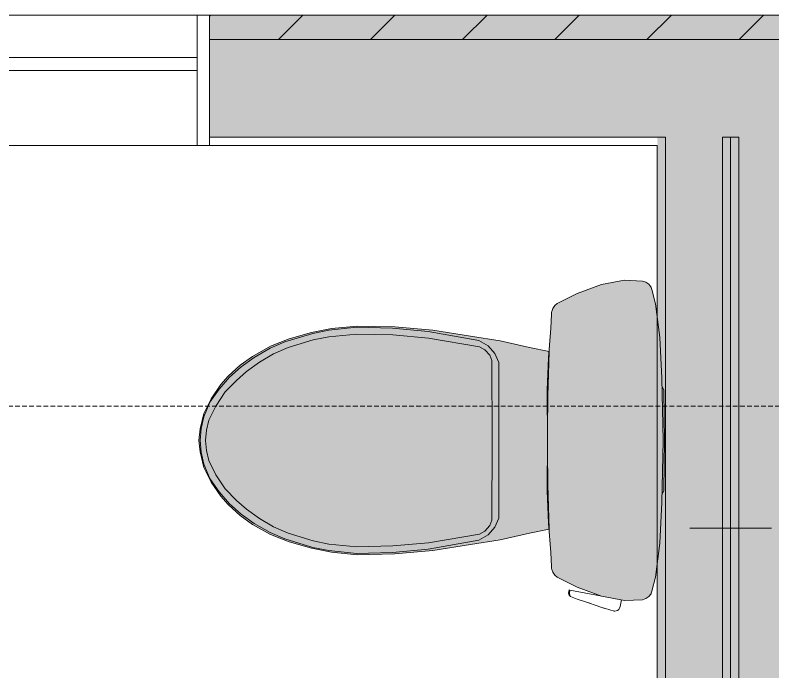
# Model space of a CAD drawing. Header units: inches. Extents: x 99 to 15695, y -7208 to 2559.
# Drawn here: x 8591.19 to 8637.71, y -4439.32 to -4399 of the extents above; entities that cross this region are included whole.
import ezdxf

# ---------------------------------------------------------------- set-up
doc = ezdxf.new("R2010")
doc.units = ezdxf.units.IN
doc.header["$LTSCALE"] = 96
doc.header["$MEASUREMENT"] = 0
doc.linetypes.add('Dash', pattern=[0.22499999999999998, 0.15, -0.075])
doc.layers.add('CAD_  Default', color=7, linetype='Continuous', lineweight=18, true_color=0x000000)
doc.layers.add('Hatch', color=7, linetype='Continuous', lineweight=0, true_color=0x919191)
for name, color, linetype, lineweight in [('Doors', 5, 'Continuous', 5), ('Fixtures_ Interior', 231, 'Continuous', 0), ('Walls_  Normal', 6, 'Continuous', 13), ('Windows', 5, 'Continuous', 5)]:
    doc.layers.add(name, color=color, linetype=linetype, lineweight=lineweight)

# ---------------------------------------------------------------- blocks, each defined once
blk = doc.blocks.new('ADA Toilet')
at = {"layer": 'Fixtures_ Interior', "true_color": 0xffffff, "transparency": 33554687}
h = blk.add_hatch(color=7, dxfattribs=at)
h.dxf.hatch_style = 1
h.paths.add_polyline_path([(-2.364054101943969, 6.809740046024321), (-2.347391843795776, 6.857466662883757), (-2.314676544189453, 6.905904446363448), (-2.277592567443847, 6.936384447574614), (-2.273655550003051, 6.939356256246567), (-2.263622489929199, 6.94336945605278), (-2.234234748840331, 6.953656467437742), (-2.016709266662597, 7.008012448906897), (-1.49824442577362, 7.073620650529862), (-0.872820149421692, 7.106208853363992), (0.08153402519226005, 7.124090453267097), (1.035888199806213, 7.106208853363992), (1.661312476158141, 7.073620650529862), (2.179777317047118, 7.008012448906897), (2.397302799224854, 6.953656467437742), (2.42669054031372, 6.94336945605278), (2.436723600387572, 6.939356256246567), (2.440660617828369, 6.936384447574614), (2.477744594573974, 6.905904446363448), (2.510459894180297, 6.857466662883757), (2.527122152328491, 6.809740046024321), (2.539796766281128, 6.531864080905913), (2.474595077514647, 6.176568846702574), (2.334793533325195, 5.805805019378661), (2.182139333724975, 5.497753812789916), (2.151176834106445, 5.463082842826842), (2.105761607170104, 5.431815492630004), (2.061972007751465, 5.415686511039733), (2.057628643989562, 5.41469589805603), (2.047036872863768, 5.41360366821289), (2.016429850578307, 5.41111447906494), (1.803806443214415, 5.399836824417113), (1.349756032943725, 5.366588248252867), (0.8539734315872184, 5.347208011627196), (0.0815340251922601, 5.35147519302368), (-0.6909053812026974, 5.347208011627196), (-1.186687982559204, 5.366588248252867), (-1.640738392829895, 5.399836824417113), (-1.853361800193787, 5.41111447906494), (-1.883968822479247, 5.41360366821289), (-1.894560593605041, 5.41469589805603), (-1.898903957366943, 5.415686511039733), (-1.942693556785584, 5.431815492630004), (-1.988108783721924, 5.463082842826842), (-2.019071283340454, 5.497753812789916), (-2.171725482940674, 5.805805019378661), (-2.311527027130126, 6.176568846702574), (-2.376728715896606, 6.531864080905913)])
h = blk.add_hatch(color=7, dxfattribs=at)
h.dxf.hatch_style = 1
edge = h.paths.add_edge_path()
edge.add_line((-1.281121208795608, 5.373503274082456), (-1.343532938957214, 5.076291650772093))
edge.add_line((-1.343532938957214, 5.076291650772093), (-1.444472635269165, 4.621733156204223))
edge.add_line((-1.444472635269165, 4.621733156204223), (-1.516303764343262, 4.167174903869628))
edge.add_line((-1.516303764343262, 4.167174903869628), (-1.610588585853576, 3.588080163955688))
edge.add_line((-1.610588585853576, 3.588080163955688), (-1.659915395736694, 3.008985424041748))
edge.add_line((-1.659915395736694, 3.008985424041748), (-1.672920173645019, 2.429890926361083))
edge.add_line((-1.672920173645019, 2.429890926361083), (-1.634108952522278, 2.035581661224366))
edge.add_line((-1.634108952522278, 2.035581661224366), (-1.574545969963074, 1.7259808883667))
edge.add_line((-1.574545969963074, 1.7259808883667), (-1.475663803100586, 1.386078186035157))
edge.add_line((-1.475663803100586, 1.386078186035157), (-1.364005405426026, 1.099007045745849))
edge.add_line((-1.364005405426026, 1.099007045745849), (-1.208201809883118, 0.8209789581298835))
edge.add_line((-1.208201809883118, 0.8209789581298835), (-1.073556322097778, 0.6349239387512206))
edge.add_line((-1.073556322097778, 0.6349239387512206), (-0.904671766281128, 0.4473447875976562))
edge.add_line((-0.904671766281128, 0.4473447875976562), (-0.7739633564949037, 0.3346956558227538))
edge.add_line((-0.7739633564949037, 0.3346956558227538), (-0.5585205960273744, 0.1853690147399911))
edge.add_line((-0.5585205960273744, 0.1853690147399911), (-0.3322065877914425, 0.07721621704101651))
edge.add_line((-0.3322065877914425, 0.07721621704101651), (-0.09646917521953643, 0.02047258758544922))
edge.add_line((-0.09646917521953643, 0.02047258758544921), (0.0815340251922601, 0))
edge.add_line((0.0815340251922601, 0), (0.2595372256040576, 0.02047258758544921))
edge.add_line((0.2595372256040576, 0.02047258758544921), (0.4952746381759645, 0.07721621704101651))
edge.add_line((0.4952746381759645, 0.07721621704101651), (0.7215886464118949, 0.1853690147399911))
edge.add_line((0.7215886464118949, 0.1853690147399911), (0.9370314068794251, 0.3346956558227538))
edge.add_line((0.9370314068794251, 0.3346956558227538), (1.067739816665648, 0.4473447875976562))
edge.add_line((1.067739816665648, 0.4473447875976562), (1.2366243724823, 0.6349239387512206))
edge.add_line((1.2366243724823, 0.6349239387512206), (1.371269860267639, 0.8209789581298835))
edge.add_line((1.371269860267639, 0.8209789581298835), (1.527073455810546, 1.099007045745849))
edge.add_line((1.527073455810546, 1.099007045745849), (1.638731853485107, 1.386078186035157))
edge.add_line((1.638731853485107, 1.386078186035157), (1.737614020347594, 1.7259808883667))
edge.add_line((1.737614020347594, 1.7259808883667), (1.797177002906799, 2.035581661224366))
edge.add_line((1.797177002906799, 2.035581661224366), (1.835988224029541, 2.429890926361083))
edge.add_line((1.835988224029541, 2.429890926361083), (1.822983446121216, 3.008985424041748))
edge.add_line((1.822983446121216, 3.008985424041748), (1.773656636238098, 3.588080163955688))
edge.add_line((1.773656636238098, 3.588080163955688), (1.679371814727782, 4.167174903869628))
edge.add_line((1.679371814727782, 4.167174903869628), (1.607540685653686, 4.621733156204223))
edge.add_line((1.607540685653686, 4.621733156204223), (1.506600989341736, 5.076291650772093))
edge.add_line((1.506600989341736, 5.076291650772093), (1.44418925918013, 5.373503274082456))
edge.add_arc((0.08153402519226094, 45.4302420428841), 40.07990955676836, 268.0516562162248, 271.9483437837752, ccw=False)
at = {"layer": 'Fixtures_ Interior', "color": 17, "true_color": 0x804040, "transparency": 33554687}
blk.add_line((-2.216810424804687, 5.69465470600128), (-2.3040928711257, 6.156852001500676), dxfattribs=at)
for points in [[(-2.364054101943969, 6.809740046024321), (-2.347391843795776, 6.857466662883757), (-2.314676544189453, 6.905904446363448), (-2.277592567443847, 6.936384447574614), (-2.273655550003051, 6.939356256246567), (-2.263622489929199, 6.94336945605278), (-2.234234748840331, 6.953656467437742), (-2.016709266662597, 7.008012448906897), (-1.49824442577362, 7.073620650529862), (-0.872820149421692, 7.106208853363992), (0.08153402519226005, 7.124090453267097), (1.035888199806213, 7.106208853363992), (1.661312476158141, 7.073620650529862), (2.179777317047118, 7.008012448906897), (2.397302799224854, 6.953656467437742), (2.42669054031372, 6.94336945605278), (2.436723600387572, 6.939356256246567), (2.440660617828369, 6.936384447574614), (2.477744594573974, 6.905904446363448), (2.510459894180297, 6.857466662883757), (2.527122152328491, 6.809740046024321), (2.539796766281128, 6.531864080905913), (2.474595077514647, 6.176568846702574), (2.334793533325195, 5.805805019378661), (2.182139333724975, 5.497753812789916), (2.151176834106445, 5.463082842826842), (2.105761607170104, 5.431815492630004), (2.061972007751465, 5.415686511039733), (2.057628643989562, 5.41469589805603), (2.047036872863768, 5.41360366821289), (2.016429850578307, 5.41111447906494), (1.803806443214415, 5.399836824417113), (1.349756032943725, 5.366588248252867), (0.8539734315872184, 5.347208011627196), (0.0815340251922601, 5.35147519302368), (-0.6909053812026974, 5.347208011627196), (-1.186687982559204, 5.366588248252867), (-1.640738392829895, 5.399836824417113), (-1.853361800193787, 5.41111447906494), (-1.883968822479247, 5.41360366821289), (-1.894560593605041, 5.41469589805603), (-1.898903957366943, 5.415686511039733), (-1.942693556785584, 5.431815492630004), (-1.988108783721924, 5.463082842826842), (-2.019071283340454, 5.497753812789916), (-2.171725482940674, 5.805805019378661), (-2.311527027130126, 6.176568846702574), (-2.376728715896606, 6.531864080905913)], [(-0.7060183758735653, 0.308559169769287), (-0.8906255669593811, 0.4712207527160653), (-1.04830883216858, 0.6463791503906258), (-1.192682408332824, 0.8459217185974119), (-1.333169714927674, 1.091336486816406), (-1.43040094089508, 1.317396331787109), (-1.560576013565063, 1.749882045745849), (-1.609572538375855, 1.991588706970215), (-1.655749831199646, 2.418867374420167), (-1.641678136825562, 2.969285327911376), (-1.588795342445373, 3.519678089141845), (-1.450314575195312, 4.295952896118163), (-1.36718035697937, 4.438395994186401), (-1.25138182926178, 4.543424951553344), (-1.113027992248535, 4.602327606201171), (1.276096042633057, 4.602327606201171), (1.414449879646299, 4.543424951553344), (1.53024840736389, 4.438395994186401), (1.613382625579834, 4.295952896118163), (1.751863392829895, 3.519678089141845), (1.804746187210082, 2.969285327911376), (1.818817881584167, 2.418867374420167), (1.772640588760375, 1.991588706970215), (1.723644063949584, 1.749882045745849), (1.593468991279601, 1.317396331787109), (1.496237765312194, 1.091336486816406), (1.355750458717345, 0.8459217185974119), (1.2113768825531, 0.6463791503906258), (1.053693617343902, 0.4712207527160653), (0.8690864262580863, 0.308559169769287), (0.6688074083328239, 0.1695448837280273), (0.4452620356082918, 0.07655588912963866), (0.2633980304002755, 0.03566158294677733), (0.0815340251922601, 0.01775473022460937), (-0.1003299800157544, 0.03566158294677733), (-0.2821939852237707, 0.07655588912963866), (-0.5057393579483037, 0.1695448837280273)]]:
    blk.add_lwpolyline(points, close=True, dxfattribs=at)
for points in [[(0.9012120554687529, 7.108732261333059), (0.8577072153091422, 7.137095253884793), (0.8378698239326469, 7.137400051474572), (0.08153402519226005, 7.14811885124445), (-0.6748017735481259, 7.137400051474572), (-0.6946391649246216, 7.137095253884793), (-0.7381440050842311, 7.108732261333059)], [(-2.367994570386471, 6.484270217414072), (-2.467178136825561, 6.465519232749938), (-2.513710906982421, 6.442405272960661), (-2.529636775970459, 6.426327039241789), (-2.539796766281127, 6.383909025192259), (-2.537637741088867, 6.374866638660431), (-2.520035617828368, 6.307912271022795), (-2.499715637207031, 6.239789430618285), (-2.47672866821289, 6.169101279258727), (-2.496565877914429, 6.229731057167052)], [(-2.53724591597569, 6.373376227402139), (-2.535275482177733, 6.365240046024321), (-2.532951719574078, 6.357042106777784)], [(-2.410231273651123, 5.977077268600462), (-2.451887403488159, 6.096685883522032), (-2.47672866821289, 6.169101279258727)], [(-2.29311196899414, 5.692673480033873), (-2.266619884490966, 5.685231225967406), (-2.216810424804687, 5.69465470600128), (-2.214371862411499, 5.681700675964356), (-2.264130695343017, 5.672302630424499), (-2.291816505432128, 5.683707215309142), (-2.315616409301757, 5.704916313171386), (-2.35498634147644, 5.803290395736693), (-2.422686128937075, 6.012839303999078)]]:
    blk.add_lwpolyline(points, dxfattribs=at)
blk.add_lwpolyline([(-1.281121208795608, 5.373503274082456), (-1.343532938957214, 5.076291650772093), (-1.444472635269165, 4.621733156204223), (-1.516303764343262, 4.167174903869628), (-1.610588585853576, 3.588080163955688), (-1.659915395736694, 3.008985424041748), (-1.672920173645019, 2.429890926361083), (-1.634108952522278, 2.035581661224366), (-1.574545969963074, 1.7259808883667), (-1.475663803100586, 1.386078186035157), (-1.364005405426026, 1.099007045745849), (-1.208201809883118, 0.8209789581298835), (-1.073556322097778, 0.6349239387512206), (-0.904671766281128, 0.4473447875976562), (-0.7739633564949037, 0.3346956558227538), (-0.5585205960273744, 0.1853690147399911), (-0.3322065877914425, 0.07721621704101651), (-0.09646917521953643, 0.02047258758544921), (0.0815340251922601, 0), (0.2595372256040576, 0.02047258758544921), (0.4952746381759645, 0.07721621704101651), (0.7215886464118949, 0.1853690147399911), (0.9370314068794251, 0.3346956558227538), (1.067739816665648, 0.4473447875976562), (1.2366243724823, 0.6349239387512206), (1.371269860267639, 0.8209789581298835), (1.527073455810546, 1.099007045745849), (1.638731853485107, 1.386078186035157), (1.737614020347594, 1.7259808883667), (1.797177002906799, 2.035581661224366), (1.835988224029541, 2.429890926361083), (1.822983446121216, 3.008985424041748), (1.773656636238098, 3.588080163955688), (1.679371814727782, 4.167174903869628), (1.607540685653686, 4.621733156204223), (1.506600989341736, 5.076291650772093), (1.44418925918013, 5.373503274082456, -0.01700414557459191)], format="xyb", close=True, dxfattribs=at)
at = {"layer": 'Fixtures_ Interior', "transparency": 33554687}
for points in [[(1.518920004844664, 4.306519353866577), (1.473809628486632, 4.389729633331298), (1.389430815696716, 4.466336149215699), (1.308328571319579, 4.497882915496826), (0.08153402519226005, 4.498517808914183), (-1.145260520935058, 4.497882915496826), (-1.226362765312195, 4.466336149215699), (-1.310716143608094, 4.389729633331298), (-1.355851954460144, 4.306519353866577)], [(1.519427968025207, 4.303852365493774), (1.652549445152282, 3.526002557754516), (1.701419039726257, 2.974035037994384), (1.713280839920042, 2.422042568206788), (1.672513827323913, 1.993239768981934), (1.624177630424499, 1.751863513946534), (1.506347007751465, 1.371777702331544), (1.408226785659789, 1.146175193786622), (1.282928595542907, 0.9274303092956551), (1.13858045387268, 0.7280655403137215), (1.002639623641967, 0.5771387062072761), (0.8261096405982972, 0.4042408294677742), (0.6076696066856376, 0.2574038619995126), (0.3922776243686678, 0.1534668922424316), (0.2369058247804644, 0.116636775970459), (0.0815340251922601, 0.1010156364440927), (-0.07383777439594329, 0.116636775970459), (-0.2292095739841467, 0.1534668922424316), (-0.4446015563011175, 0.2574038619995126), (-0.6630415902137753, 0.4042408294677742), (-0.8395715732574468, 0.5771387062072761), (-0.9755124034881592, 0.7280655403137215), (-1.119860545158386, 0.9274303092956551), (-1.245158735275269, 1.146175193786622), (-1.343278957366943, 1.371777702331544), (-1.461109580039978, 1.751863513946534), (-1.509445776939392, 1.993239768981934), (-1.550212789535522, 2.422042568206788), (-1.538350989341736, 2.974035037994384), (-1.48950682926178, 3.526002557754516), (-1.356359917640686, 4.303852365493774)]]:
    blk.add_lwpolyline(points, dxfattribs=at)

msp = doc.modelspace()

# ---------------------------------------------------------------- linework, layer by layer
at = {"layer": 'CAD_  Default', "transparency": 33554687}
for p, q in [((8632.616091057205, -4430.499997086246), (8637.616091057205, -4430.499997086246)), ((8637.616091057205, -4430.499997086246), (8632.616091057205, -4430.499997086246)), ((8637.616091057205, -4430.499997086246), (8632.616091057205, -4430.499997086246)), ((8632.616091057205, -4430.499997086246), (8637.616091057205, -4430.499997086246))]:
    msp.add_line(p, q, dxfattribs=at)
at = {"layer": 'Doors', "linetype": 'Dash', "ltscale": 0.02, "transparency": 33554687}
msp.add_line((7915.116091057205, -4422.999997086246), (9355.116091057203, -4422.999997086246), dxfattribs=at)
at = {"layer": 'Hatch', "color": 1, "transparency": 33554687}
for p, q in [((8603.116091057205, -4399.078207573049), (8603.194301544008, -4398.999997086245)), ((8607.351155793502, -4400.499997086245), (8608.851155793502, -4398.999997086245)), ((8613.008010042993, -4400.499997086245), (8614.508010042993, -4398.999997086245)), ((8618.664864292487, -4400.499997086245), (8620.164864292487, -4398.999997086245)), ((8624.321718541978, -4400.499997086245), (8625.821718541978, -4398.999997086245)), ((8629.978572791471, -4400.499997086245), (8631.478572791471, -4398.999997086245)), ((8635.635427040963, -4400.499997086245), (8637.135427040963, -4398.999997086245))]:
    msp.add_line(p, q, dxfattribs=at)
at = {"layer": 'Walls_  Normal', "transparency": 33554687}
for p, q in [((8603.116091057205, -4398.999997086245), (8667.116091057205, -4398.999997086245)), ((8603.116091057205, -4398.999997086245), (8603.116091057205, -4406.999997086245)), ((8603.116091057205, -4400.499997086245), (8667.116091057205, -4400.499997086245)), ((8603.116091057205, -4400.499997086245), (8603.116091057205, -4406.499997086245)), ((8603.116091057205, -4406.499997086245), (8631.116091057205, -4406.499997086245)), ((8631.116091057205, -4406.499997086245), (8631.116091057205, -4479.499997086246)), ((8635.116091057205, -4406.499997086245), (8634.616091057205, -4406.499997086245)), ((8634.616091057205, -4406.499997086245), (8634.616091057205, -4775.499997086246)), ((8634.616091057205, -4406.499997086245), (8635.616091057205, -4406.499997086245)), ((8635.616091057205, -4406.499997086245), (8635.116091057205, -4406.499997086245)), ((8635.116091057205, -4406.499997086245), (8635.116091057205, -4775.499997086246)), ((8635.616091057205, -4406.499997086245), (8635.616091057205, -4775.499997086246)), ((8603.116091057205, -4406.999997086245), (8630.616091057205, -4406.999997086245)), ((8630.616091057205, -4406.999997086245), (8630.616091057205, -4478.999997086246))]:
    msp.add_line(p, q, dxfattribs=at)
at = {"layer": 'Walls_  Normal', "color": 252, "true_color": 0x949494, "transparency": 33554687}
for points in [[(8603.116091057205, -4398.999997086245), (8667.116091057205, -4398.999997086245), (8603.116091057205, -4400.499997086245), (8667.116091057205, -4400.499997086245)], [(8603.116091057205, -4400.499997086245), (8667.116091057205, -4400.499997086245), (8603.116091057205, -4406.499997086245), (8667.116091057205, -4406.499997086245)], [(8634.616091057205, -4406.499997086245), (8634.616091057205, -4775.499997086246), (8631.116091057205, -4406.499997086245), (8631.116091057205, -4775.499997086246)], [(8635.116091057205, -4406.499997086245), (8635.116091057205, -4775.499997086246), (8634.616091057205, -4406.499997086245), (8634.616091057205, -4775.499997086246)], [(8635.616091057205, -4406.499997086245), (8635.616091057205, -4775.499997086246), (8635.116091057205, -4406.499997086245), (8635.116091057205, -4775.499997086246)], [(8639.116091057205, -4406.499997086245), (8639.116091057205, -4775.499997086246), (8635.616091057205, -4406.499997086245), (8635.616091057205, -4775.499997086246)]]:
    msp.add_solid(points, dxfattribs=at)
at = {"layer": 'Walls_  Normal', "color": 236, "true_color": 0x7a003d, "transparency": 33554687}
msp.add_solid([(8631.116091057205, -4406.499997086245), (8631.116091057205, -4479.499997086246), (8630.616091057205, -4406.499997086245), (8630.616091057205, -4479.499997086246)], dxfattribs=at)
at = {"layer": 'Windows', "transparency": 33554687}
for p, q in [((8585.116091057205, -4398.999997086245), (8603.116091057205, -4398.999997086245)), ((8603.116091057205, -4398.999997086245), (8602.366091057205, -4398.999997086245)), ((8602.366091057205, -4398.999997086245), (8602.366091057205, -4406.999997086245)), ((8603.116091057205, -4398.999997086245), (8603.116091057205, -4406.999997086245)), ((8602.366091057205, -4401.599997086246), (8585.866091057205, -4401.599997086246)), ((8602.366091057205, -4402.399997086246), (8585.866091057205, -4402.399997086246)), ((8585.116091057205, -4406.999997086245), (8603.116091057205, -4406.999997086245)), ((8603.116091057205, -4406.999997086245), (8602.366091057205, -4406.999997086245))]:
    msp.add_line(p, q, dxfattribs=at)

# ---------------------------------------------------------------- block references
at = {"layer": 'Fixtures_ Interior', "transparency": 33554687, "xscale": -4, "yscale": 4, "zscale": 4, "rotation": 269.9999999999999}
msp.add_blockref('ADA Toilet', (8602.473890855457, -4425.432099161822), dxfattribs=at)

doc.saveas('drawing.dxf')
